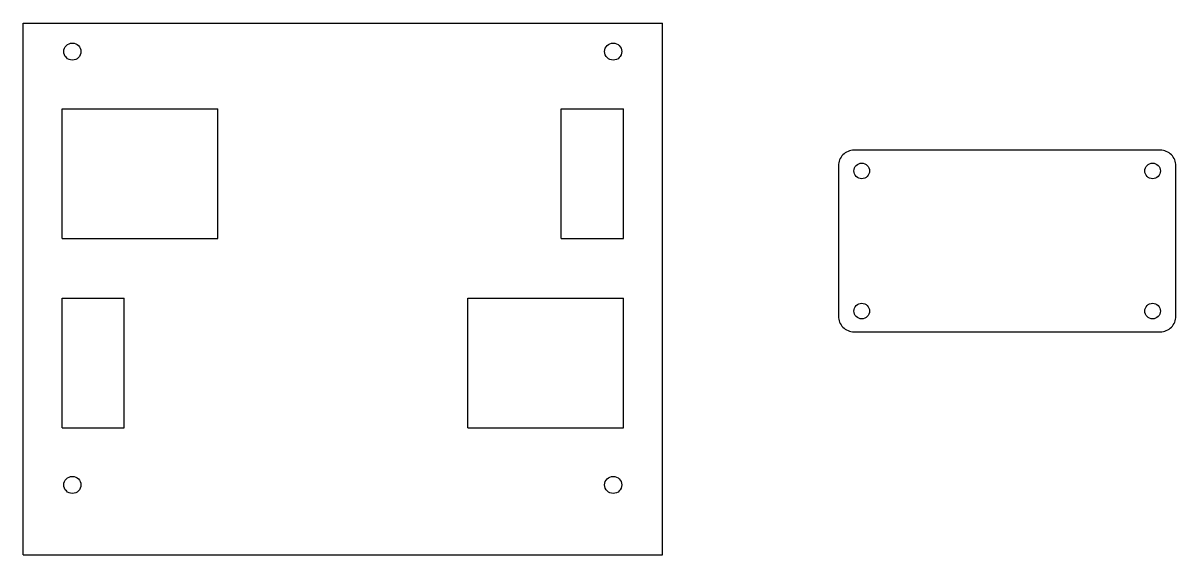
# Model space of a CAD drawing. Header units: millimetres. Extents: x -10 to 212, y -14 to 89.
import ezdxf

# ---------------------------------------------------------------- set-up
doc = ezdxf.new("R2010")
doc.units = ezdxf.units.MM
doc.layers.get('0').update_dxf_attribs({"lineweight": 25, "true_color": 0xffffff})

msp = doc.modelspace()

# ---------------------------------------------------------------- linework, layer by layer
for p, q in [((-9.5, 89), (113.64, 89)), ((-9.5, -13.5), (-9.5, 89)), ((113.64, -13.5), (113.64, 89)), ((-2, 72.5), (28, 72.5)), ((-2, 47.5), (-2, 72.5)), ((28, 47.5), (28, 72.5)), ((94.14, 72.5), (106.14, 72.5)), ((94.14, 47.5), (94.14, 72.5)), ((106.14, 47.5), (106.14, 72.5)), ((106.14, 47.5), (106.14, 72.5)), ((-2, 47.5), (28, 47.5)), ((94.14, 47.5), (106.14, 47.5)), ((-2, 36), (10, 36)), ((-2, 11), (-2, 36)), ((10, 11), (10, 36)), ((76.14, 36), (106.14, 36)), ((76.14, 11), (76.14, 36)), ((106.14, 11), (106.14, 36)), ((106.14, 11), (106.14, 36)), ((-2, 11), (10, 11)), ((76.14, 11), (106.14, 11)), ((-9.5, -13.5), (113.64, -13.5))]:
    msp.add_line(p, q)
at = {"flags": 128}
msp.add_lwpolyline([(150.5, 29.5), (209.5, 29.5, 0.414214), (212.5, 32.5), (212.5, 61.5, 0.414214), (209.5, 64.5), (150.5, 64.5, 0.414214), (147.5, 61.5), (147.5, 32.5, 0.414214), (150.5, 29.5)], format="xyb", dxfattribs=at)
for centre, radius in [((0, 83.5), 1.65), ((104.14, 83.5), 1.65), ((152, 60.5), 1.5), ((208, 60.5), 1.5), ((152, 33.5), 1.5), ((208, 33.5), 1.5), ((0, 0), 1.65), ((104.14, 0), 1.65)]:
    msp.add_circle(centre, radius)

doc.saveas('drawing.dxf')
